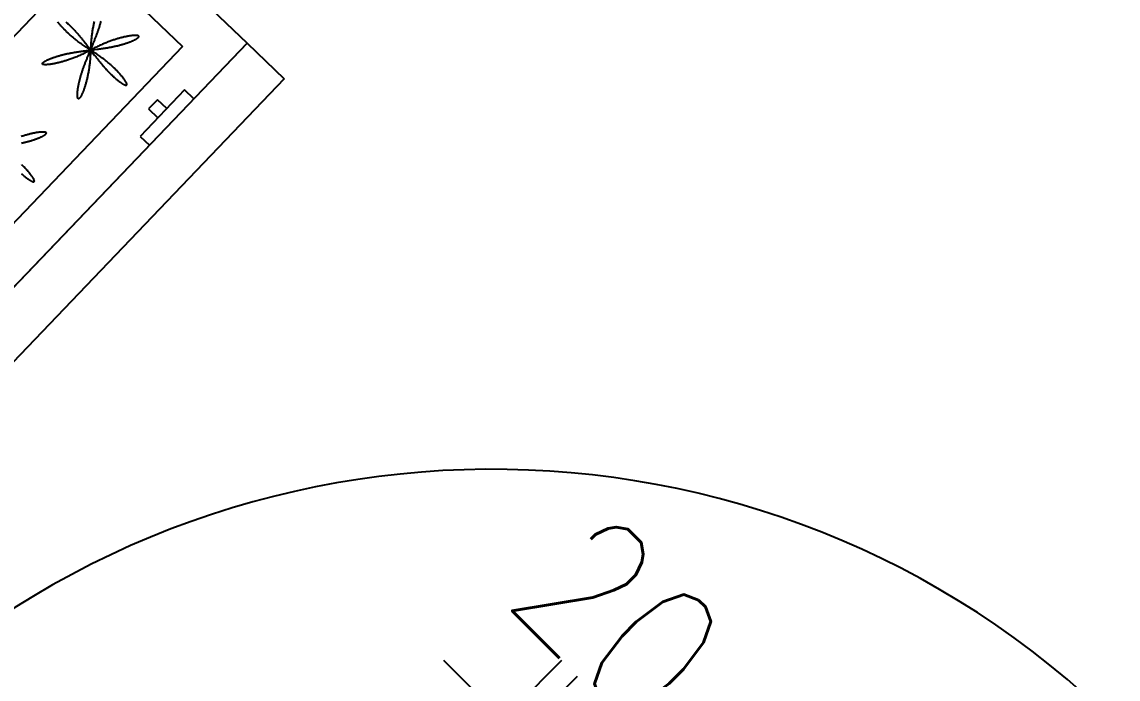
# Model space of a CAD drawing. Extents: x -357449 to -117302, y 127569 to 244935.
# Drawn here: x -252906 to -250939, y 202600 to 203780 of the extents above; entities that cross this region are included whole.
import ezdxf

# ---------------------------------------------------------------- set-up
doc = ezdxf.new("R2010")
doc.units = 0
doc.header["$MEASUREMENT"] = 0
doc.layers.get('0').update_dxf_attribs({"linetype": 'CONTINUOUS'})
doc.layers.get('DEFPOINTS').update_dxf_attribs({"linetype": 'CONTINUOUS'})
for name, color, linetype in [('1', 8, 'CONTINUOUS'), ('COLUMN', 4, 'CONTINUOUS'), ('WINDOWS', 4, 'CONTINUOUS')]:
    doc.layers.add(name, color=color, linetype=linetype)
doc.styles.add('DIM_FONT', font='SIMPLEX.shx', dxfattribs={"width": 0.8})
doc.dimstyles.get("Standard").update_dxf_attribs({"dimtxt": 375, "dimasz": 1, "dimexe": 150, "dimexo": 0, "dimgap": 200, "dimtad": 1, "dimdec": 0, "dimzin": 0, "dimdsep": 46, "dimtxsty": 'DIM_FONT', "dimblk1": '_DIMX', "dimblk2": '_DIMX', "dimsah": 1, "dimcen": 200, "dimclrd": 256, "dimclre": 256, "dimclrt": 4, "dimadec": 0, "dimazin": 0, "dimtfac": 1, "dimtdec": 0, "dimtix": 1, "dimtmove": 2, "dimatfit": 3, "dimldrblk": '_DIMX', "dimfxl": 0, "dimtolj": 1, "dimtzin": 0, "dimarcsym": 0})

# ---------------------------------------------------------------- blocks, each defined once
blk = doc.blocks.new('A$C6F5F30C6')
for p, q in [((600, 553.85), (0, 553.85)), ((473.08, 542.31), (473.08, 553.85)), ((530.77, 553.85), (530.77, 542.31)), ((600, 11.54), (600, 553.85)), ((530.77, 542.31), (473.08, 542.31)), ((496.15, 530.77), (496.15, 542.31)), ((507.69, 542.31), (507.69, 530.77)), ((507.69, 530.77), (496.15, 530.77)), ((557.77, 514.01), (197.82, 514.01)), ((557.77, 398.45), (557.77, 514.01)), ((197.82, 398.45), (557.77, 398.45))]:
    blk.add_line(p, q)
for points in [[(600, 600), (0, 600), (0, 553.85), (600, 553.85), (600, 600)], [(375.36, 488.67), (375.38, 489.23), (375.4, 489.77), (375.43, 490.31), (375.46, 490.84), (375.5, 491.36), (375.53, 491.88), (375.57, 492.38), (375.61, 492.87), (375.66, 493.35), (375.71, 493.83), (375.76, 494.29), (375.81, 494.74), (375.87, 495.18), (375.92, 495.61), (375.98, 496.02), (376.05, 496.42), (376.11, 496.82), (376.18, 497.19), (376.25, 497.56), (376.32, 497.91), (376.39, 498.25), (376.47, 498.57), (376.55, 498.88), (376.63, 499.17), (376.71, 499.45), (376.79, 499.72), (376.87, 499.97), (376.96, 500.2), (377.05, 500.42), (377.14, 500.62), (377.23, 500.8), (377.32, 500.97), (377.41, 501.12), (377.5, 501.25), (377.6, 501.36), (377.69, 501.46), (377.79, 501.53), (377.89, 501.59), (377.98, 501.63), (378.08, 501.65), (378.18, 501.65), (378.28, 501.63), (378.38, 501.59), (378.48, 501.53), (378.58, 501.44), (378.69, 501.34), (378.79, 501.22), (378.89, 501.07), (378.99, 500.9), (379.09, 500.72), (379.19, 500.51), (379.29, 500.27), (379.39, 500.02), (379.49, 499.75), (379.59, 499.45), (379.69, 499.14), (379.78, 498.8), (379.88, 498.45), (379.97, 498.07), (380.07, 497.68), (380.16, 497.26), (380.24, 496.83), (380.33, 496.38), (380.41, 495.91), (380.5, 495.42), (380.57, 494.92), (380.65, 494.39), (380.72, 493.85), (380.79, 493.29), (380.86, 492.72), (380.92, 492.13), (380.98, 491.52), (381.04, 490.9), (381.09, 490.26), (381.14, 489.61), (381.18, 488.94), (381.22, 488.26), (381.25, 487.56), (381.28, 486.85), (381.31, 486.13), (381.33, 485.39), (381.34, 484.64), (381.35, 483.87), (381.35, 483.1)], [(501.33, 422.99), (501.36, 423.52), (501.39, 424.07), (501.41, 424.63), (501.42, 425.19), (501.44, 425.76), (501.45, 426.34), (501.45, 426.92), (501.46, 427.51), (501.46, 428.11), (501.45, 428.71), (501.44, 429.32), (501.43, 429.93), (501.42, 430.55), (501.4, 431.18), (501.37, 431.8), (501.34, 432.44), (501.31, 433.07), (501.28, 433.71), (501.24, 434.35), (501.19, 435), (501.14, 435.65), (501.09, 436.3), (501.04, 436.96), (500.98, 437.62), (500.91, 438.28), (500.85, 438.94), (500.78, 439.61), (500.71, 440.27), (500.63, 440.94), (500.55, 441.61), (500.47, 442.28), (500.39, 442.95), (500.3, 443.63), (500.21, 444.3), (500.12, 444.98), (500.03, 445.65), (499.94, 446.33), (499.84, 447.01), (499.74, 447.69), (499.64, 448.37), (499.54, 449.05), (499.44, 449.73), (499.34, 450.41), (499.24, 451.08), (499.14, 451.74), (499.04, 452.37), (498.95, 452.98), (498.86, 453.54), (498.78, 454.06), (498.71, 454.53), (498.65, 454.93), (498.59, 455.28), (498.55, 455.58), (498.51, 455.83), (498.48, 456.04), (498.45, 456.21), (498.43, 456.35), (497.47, 462.59), (497.42, 462.89), (497.32, 463.57), (497.22, 464.25), (497.12, 464.93), (497.02, 465.61), (496.93, 466.29), (496.83, 466.97), (496.73, 467.64), (496.64, 468.32), (496.55, 469), (496.46, 469.67), (496.38, 470.35), (496.29, 471.02), (496.21, 471.69), (496.13, 472.36), (496.06, 473.03), (495.99, 473.69), (495.92, 474.36), (495.85, 475.02), (495.79, 475.68), (495.73, 476.34), (495.67, 477), (495.62, 477.65), (495.57, 478.3), (495.53, 478.94), (495.49, 479.59), (495.45, 480.23), (495.42, 480.86), (495.39, 481.5), (495.37, 482.12), (495.35, 482.75), (495.33, 483.37), (495.32, 483.98), (495.31, 484.59), (495.31, 485.19), (495.31, 485.79), (495.31, 486.38), (495.32, 486.96), (495.33, 487.54), (495.34, 488.11), (495.36, 488.67), (495.38, 489.23), (495.4, 489.77), (495.43, 490.31), (495.46, 490.84), (495.5, 491.36), (495.53, 491.88), (495.57, 492.38), (495.61, 492.87), (495.66, 493.35), (495.71, 493.83), (495.76, 494.29), (495.81, 494.74), (495.87, 495.18), (495.92, 495.61), (495.98, 496.02), (496.05, 496.42), (496.11, 496.82), (496.18, 497.19), (496.25, 497.56), (496.32, 497.91), (496.39, 498.25), (496.47, 498.57), (496.55, 498.88), (496.63, 499.17), (496.71, 499.45), (496.79, 499.72), (496.87, 499.97), (496.96, 500.2), (497.05, 500.42), (497.14, 500.62), (497.23, 500.8), (497.32, 500.97), (497.41, 501.12), (497.5, 501.25), (497.6, 501.36), (497.69, 501.46), (497.79, 501.53), (497.89, 501.59), (497.98, 501.63), (498.08, 501.65), (498.18, 501.65), (498.28, 501.63), (498.38, 501.59), (498.48, 501.53), (498.58, 501.44), (498.69, 501.34), (498.79, 501.22), (498.89, 501.07), (498.99, 500.9), (499.09, 500.72), (499.19, 500.51), (499.29, 500.27), (499.39, 500.02), (499.49, 499.75), (499.59, 499.45), (499.69, 499.14), (499.78, 498.8), (499.88, 498.45), (499.97, 498.07), (500.07, 497.68), (500.16, 497.26), (500.24, 496.83), (500.33, 496.38), (500.41, 495.91), (500.5, 495.42), (500.57, 494.92), (500.65, 494.39), (500.72, 493.85), (500.79, 493.29), (500.86, 492.72), (500.92, 492.13), (500.98, 491.52), (501.04, 490.9), (501.09, 490.26), (501.14, 489.61), (501.18, 488.94), (501.22, 488.26), (501.25, 487.56), (501.28, 486.85), (501.31, 486.13), (501.33, 485.39), (501.34, 484.64), (501.35, 483.87), (501.35, 483.1), (501.35, 482.31), (501.34, 481.51), (501.33, 480.7), (501.31, 479.87), (501.28, 479.04), (501.25, 478.19), (501.21, 477.34), (501.16, 476.47), (501.1, 475.6), (501.04, 474.71), (500.97, 473.82), (500.9, 472.91), (500.81, 472), (500.72, 471.08), (500.62, 470.15), (500.51, 469.21), (500.39, 468.27), (500.27, 467.32), (500.13, 466.36), (499.99, 465.39), (499.84, 464.42), (499.68, 463.45), (499.51, 462.48), (499.34, 461.54), (499.18, 460.65), (499.02, 459.81), (498.88, 459.06), (498.75, 458.39), (498.64, 457.83), (498.55, 457.4), (498.49, 457.07), (498.44, 456.85), (498.41, 456.71), (498.38, 456.65), (498.36, 456.59), (498.32, 456.45), (498.28, 456.23), (498.21, 455.9), (498.13, 455.47), (498.02, 454.91), (497.89, 454.24), (497.74, 453.48), (497.59, 452.65), (497.42, 451.75), (497.26, 450.82), (497.09, 449.85), (496.93, 448.88), (496.78, 447.91), (496.63, 446.94), (496.5, 445.98), (496.37, 445.03), (496.26, 444.09), (496.15, 443.15), (496.05, 442.22), (495.95, 441.3), (495.87, 440.39), (495.79, 439.48), (495.72, 438.59), (495.66, 437.7), (495.61, 436.83), (495.56, 435.96), (495.52, 435.1), (495.48, 434.26), (495.46, 433.42), (495.44, 432.6), (495.42, 431.79), (495.41, 430.99), (495.41, 430.2), (495.41, 429.42), (495.42, 428.66), (495.44, 427.91), (495.46, 427.17), (495.48, 426.45), (495.51, 425.74), (495.55, 425.04), (495.58, 424.36), (495.63, 423.69), (495.68, 423.04), (495.73, 422.4), (495.78, 421.78), (495.84, 421.17), (495.91, 420.58), (495.97, 420), (496.04, 419.45), (496.12, 418.91), (496.19, 418.38), (496.27, 417.88)], [(395.19, 469.54), (395.73, 469.91), (396.26, 470.27), (396.8, 470.62), (397.34, 470.97), (397.87, 471.32), (398.41, 471.66), (398.94, 472), (399.47, 472.32), (400, 472.65), (400.52, 472.96), (401.04, 473.28), (401.56, 473.58), (402.08, 473.88), (402.59, 474.17), (403.1, 474.46), (403.61, 474.74), (404.11, 475.01), (404.6, 475.28), (405.1, 475.54), (405.58, 475.79), (406.06, 476.04), (406.54, 476.28), (407, 476.51), (407.47, 476.73), (407.92, 476.95), (408.37, 477.16), (408.81, 477.36), (409.24, 477.56), (409.67, 477.74), (410.08, 477.92), (410.49, 478.09), (410.89, 478.26), (411.28, 478.41), (411.66, 478.56), (412.03, 478.7), (412.39, 478.83), (412.74, 478.95), (413.08, 479.06), (413.41, 479.17), (413.73, 479.27), (414.04, 479.35), (414.33, 479.43), (414.62, 479.5), (414.89, 479.56), (415.14, 479.61), (415.39, 479.66), (415.62, 479.69), (415.84, 479.71), (416.04, 479.73), (416.23, 479.73), (416.41, 479.73), (416.57, 479.71), (416.71, 479.69), (416.84, 479.65), (416.96, 479.61), (417.06, 479.55), (417.14, 479.49), (417.2, 479.41), (417.25, 479.32), (417.29, 479.23), (417.3, 479.12), (417.3, 479), (417.28, 478.87), (417.24, 478.73), (417.18, 478.58), (417.11, 478.42), (417.01, 478.25), (416.9, 478.07), (416.77, 477.88), (416.62, 477.67), (416.45, 477.46), (416.26, 477.24), (416.06, 477.01), (415.83, 476.76), (415.59, 476.51), (415.33, 476.25), (415.05, 475.98), (414.76, 475.71), (414.44, 475.42), (414.11, 475.13), (413.76, 474.83), (413.4, 474.52), (413.02, 474.21), (412.62, 473.88), (412.2, 473.56), (411.77, 473.22), (411.32, 472.88), (410.86, 472.54), (410.38, 472.19), (409.88, 471.83), (409.37, 471.48), (408.85, 471.11), (408.3, 470.74), (407.75, 470.37), (407.18, 470), (406.59, 469.62), (405.99, 469.24), (405.37, 468.85), (404.74, 468.47), (404.1, 468.08), (403.44, 467.69), (402.77, 467.3), (402.09, 466.91), (401.39, 466.52), (400.68, 466.12), (399.96, 465.73), (399.22, 465.33)], [(519.12, 441.25), (518.43, 441.66), (517.74, 442.07), (517.03, 442.5), (516.32, 442.94), (515.61, 443.4), (514.89, 443.86), (514.16, 444.33), (513.43, 444.82), (512.69, 445.32), (511.95, 445.82), (511.21, 446.34), (510.46, 446.87), (509.71, 447.41), (508.96, 447.96), (508.2, 448.53), (507.44, 449.1), (506.68, 449.68), (505.92, 450.28), (505.15, 450.89), (504.39, 451.5), (503.62, 452.13), (502.87, 452.76), (502.14, 453.37), (501.45, 453.96), (500.8, 454.51), (500.22, 455.02), (499.71, 455.46), (499.28, 455.83), (498.94, 456.13), (498.7, 456.35), (498.53, 456.5), (498.42, 456.6), (498.38, 456.65), (498.34, 456.7), (498.24, 456.8), (498.07, 456.95), (497.82, 457.17), (497.49, 457.46), (497.06, 457.84), (496.55, 458.28), (495.96, 458.79), (495.32, 459.34), (494.62, 459.93), (493.89, 460.54), (493.14, 461.17), (492.38, 461.79), (491.61, 462.41), (490.85, 463.02), (490.09, 463.61), (489.33, 464.2), (488.57, 464.77), (487.81, 465.34), (487.05, 465.89), (486.3, 466.43), (485.56, 466.96), (484.81, 467.48), (484.07, 467.98), (483.34, 468.48), (482.6, 468.96), (481.88, 469.44), (481.16, 469.9), (480.44, 470.35), (479.73, 470.79), (479.03, 471.22), (478.33, 471.64), (477.64, 472.05), (476.96, 472.45), (476.29, 472.83), (475.62, 473.21), (474.97, 473.57), (474.32, 473.92), (473.68, 474.26), (473.05, 474.59), (472.43, 474.91), (471.82, 475.22), (471.22, 475.51), (470.63, 475.8), (470.05, 476.07), (469.48, 476.34), (468.93, 476.59), (468.38, 476.83), (467.85, 477.06), (467.33, 477.28), (466.83, 477.48), (466.34, 477.68), (465.86, 477.86), (465.4, 478.04), (464.95, 478.2), (464.51, 478.35), (464.1, 478.49), (463.69, 478.62), (463.3, 478.74), (462.93, 478.85), (462.58, 478.94), (462.24, 479.02), (461.92, 479.1), (461.61, 479.16), (461.33, 479.21), (461.06, 479.25), (460.81, 479.28), (460.57, 479.3), (460.36, 479.3), (460.17, 479.3), (459.99, 479.28), (459.83, 479.26), (459.69, 479.22), (459.57, 479.17), (459.47, 479.12), (459.38, 479.05), (459.31, 478.97), (459.26, 478.89), (459.23, 478.79), (459.21, 478.69), (459.21, 478.58), (459.23, 478.46), (459.27, 478.33), (459.32, 478.19), (459.39, 478.04), (459.47, 477.89), (459.57, 477.72), (459.68, 477.55), (459.81, 477.38), (459.95, 477.19), (460.11, 477), (460.29, 476.8), (460.47, 476.6), (460.68, 476.39), (460.89, 476.18), (461.12, 475.95), (461.36, 475.73), (461.62, 475.49), (461.89, 475.26), (462.17, 475.01), (462.46, 474.77), (462.77, 474.51), (463.09, 474.26), (463.42, 474), (463.76, 473.73), (464.11, 473.47), (464.47, 473.19), (464.85, 472.92), (465.23, 472.64), (465.63, 472.36), (466.03, 472.08), (466.45, 471.79), (466.87, 471.51), (467.31, 471.22), (467.75, 470.93), (468.21, 470.63), (468.67, 470.34), (469.14, 470.04), (469.62, 469.75), (470.1, 469.45), (470.6, 469.15), (471.1, 468.85), (471.61, 468.56), (472.13, 468.26), (472.65, 467.96), (473.18, 467.66), (473.72, 467.37), (474.27, 467.07), (474.82, 466.78), (475.37, 466.48), (475.93, 466.19), (476.5, 465.9), (477.07, 465.61), (477.65, 465.33), (478.23, 465.04), (478.82, 464.76), (479.41, 464.48), (480, 464.2), (480.6, 463.92), (481.21, 463.64), (481.81, 463.37), (482.42, 463.1), (483.04, 462.82), (483.65, 462.56), (484.27, 462.29), (484.89, 462.02), (485.52, 461.76), (486.14, 461.5), (486.77, 461.24), (487.4, 460.98), (488.04, 460.72), (488.67, 460.46), (489.31, 460.21), (489.94, 459.95), (490.58, 459.7), (491.22, 459.44), (491.86, 459.19), (492.5, 458.94), (493.13, 458.69), (493.75, 458.45), (494.35, 458.22), (494.92, 457.99), (495.45, 457.79), (495.94, 457.6), (496.38, 457.43), (496.76, 457.28), (497.09, 457.15), (497.38, 457.04), (497.61, 456.95), (497.81, 456.87), (497.97, 456.81), (498.1, 456.76), (503.98, 454.47), (504.26, 454.36), (504.9, 454.11), (505.54, 453.86), (506.18, 453.6), (506.82, 453.35), (507.46, 453.09), (508.09, 452.84), (508.73, 452.58), (509.36, 452.32), (509.99, 452.06), (510.62, 451.8), (511.25, 451.54), (511.87, 451.27), (512.49, 451.01), (513.11, 450.74), (513.73, 450.47), (514.34, 450.2), (514.95, 449.93), (515.56, 449.66), (516.16, 449.38), (516.76, 449.1), (517.36, 448.82), (517.95, 448.54), (518.54, 448.26), (519.12, 447.97), (519.69, 447.69), (520.27, 447.4), (520.83, 447.11), (521.39, 446.81), (521.95, 446.52), (522.5, 446.23), (523.04, 445.93), (523.58, 445.63)]]:
    blk.add_lwpolyline(points)
blk.add_lwpolyline([(498.18, 456.6), (497.96, 456.53), (497.65, 456.42), (497.23, 456.28), (496.69, 456.1), (496.05, 455.87), (495.32, 455.62), (494.52, 455.34), (493.66, 455.03), (492.77, 454.71), (491.85, 454.37), (490.93, 454.02), (490.01, 453.67), (489.1, 453.31), (488.2, 452.95), (487.32, 452.58), (486.44, 452.21), (485.57, 451.84), (484.72, 451.46), (483.87, 451.08), (483.04, 450.69), (482.22, 450.31), (481.41, 449.92), (480.61, 449.53), (479.83, 449.14), (479.05, 448.75), (478.29, 448.36), (477.54, 447.96), (476.81, 447.57), (476.08, 447.18), (475.37, 446.78), (474.68, 446.39), (473.99, 446), (473.32, 445.61), (472.66, 445.22), (472.02, 444.83), (471.39, 444.44), (470.78, 444.06), (470.18, 443.68), (469.59, 443.3), (469.02, 442.93), (468.46, 442.55), (467.92, 442.19), (467.39, 441.82), (466.88, 441.46), (466.39, 441.11), (465.91, 440.76), (465.44, 440.41), (464.99, 440.07), (464.56, 439.74), (464.15, 439.41), (463.75, 439.09), (463.37, 438.78), (463, 438.47), (462.65, 438.17), (462.32, 437.88), (462.01, 437.59), (461.71, 437.31), (461.44, 437.05), (461.18, 436.79), (460.93, 436.54), (460.71, 436.29), (460.5, 436.06), (460.32, 435.84), (460.15, 435.62), (460, 435.42), (459.87, 435.23), (459.75, 435.05), (459.66, 434.88), (459.58, 434.72), (459.53, 434.57), (459.49, 434.43), (459.47, 434.3), (459.47, 434.18), (459.48, 434.07), (459.51, 433.98), (459.56, 433.89), (459.63, 433.81), (459.71, 433.75), (459.81, 433.69), (459.92, 433.65), (460.05, 433.61), (460.2, 433.59), (460.36, 433.57), (460.53, 433.57), (460.72, 433.57), (460.93, 433.59), (461.15, 433.61), (461.38, 433.64), (461.62, 433.68), (461.88, 433.74), (462.15, 433.8), (462.43, 433.87), (462.73, 433.94), (463.03, 434.03), (463.35, 434.13), (463.68, 434.23), (464.02, 434.35), (464.37, 434.47), (464.73, 434.6), (465.1, 434.74), (465.48, 434.89), (465.88, 435.04), (466.27, 435.2), (466.68, 435.38), (467.1, 435.56), (467.52, 435.74), (467.96, 435.94), (468.4, 436.14), (468.85, 436.35), (469.3, 436.57), (469.76, 436.79), (470.23, 437.02), (470.7, 437.26), (471.18, 437.51), (471.67, 437.76), (472.16, 438.02), (472.66, 438.29), (473.16, 438.56), (473.66, 438.84), (474.17, 439.13), (474.69, 439.42), (475.2, 439.72), (475.72, 440.02), (476.24, 440.33), (476.77, 440.65), (477.3, 440.97), (477.83, 441.3), (478.36, 441.64), (478.89, 441.98), (479.43, 442.32), (479.96, 442.67), (480.5, 443.03), (481.04, 443.39), (481.58, 443.76), (482.12, 444.13), (482.66, 444.51), (483.2, 444.89), (483.74, 445.27), (484.28, 445.66), (484.82, 446.05), (485.36, 446.45), (485.9, 446.85), (486.44, 447.25), (486.98, 447.66), (487.52, 448.06), (488.06, 448.48), (488.6, 448.89), (489.14, 449.31), (489.68, 449.72), (490.22, 450.15), (490.76, 450.57), (491.3, 450.99), (491.84, 451.42), (492.38, 451.84), (492.92, 452.27), (493.46, 452.7), (493.99, 453.12), (494.51, 453.54), (495.01, 453.94), (495.49, 454.32), (495.93, 454.68), (496.34, 455.01), (496.71, 455.3), (497.03, 455.56), (497.31, 455.78), (497.54, 455.97), (497.74, 456.13), (497.9, 456.26), (498.04, 456.37), (498.15, 456.46), (503.07, 460.41), (503.3, 460.6), (503.84, 461.03), (504.38, 461.45), (504.92, 461.88), (505.46, 462.31), (506, 462.73), (506.54, 463.15), (507.08, 463.57), (507.62, 463.99), (508.16, 464.41), (508.7, 464.82), (509.24, 465.23), (509.78, 465.64), (510.32, 466.05), (510.86, 466.45), (511.4, 466.85), (511.95, 467.25), (512.49, 467.64), (513.03, 468.03), (513.57, 468.41), (514.11, 468.79), (514.65, 469.17), (515.19, 469.54), (515.73, 469.91), (516.26, 470.27), (516.8, 470.62), (517.34, 470.97), (517.87, 471.32), (518.41, 471.66), (518.94, 472), (519.47, 472.32), (520, 472.65), (520.52, 472.96), (521.04, 473.28), (521.56, 473.58), (522.08, 473.88), (522.59, 474.17), (523.1, 474.46), (523.61, 474.74), (524.11, 475.01), (524.6, 475.28), (525.1, 475.54), (525.58, 475.79), (526.06, 476.04), (526.54, 476.28), (527, 476.51), (527.47, 476.73), (527.92, 476.95), (528.37, 477.16), (528.81, 477.36), (529.24, 477.56), (529.67, 477.74), (530.08, 477.92), (530.49, 478.09), (530.89, 478.26), (531.28, 478.41), (531.66, 478.56), (532.03, 478.7), (532.39, 478.83), (532.74, 478.95), (533.08, 479.06), (533.41, 479.17), (533.73, 479.27), (534.04, 479.35), (534.33, 479.43), (534.62, 479.5), (534.89, 479.56), (535.14, 479.61), (535.39, 479.66), (535.62, 479.69), (535.84, 479.71), (536.04, 479.73), (536.23, 479.73), (536.41, 479.73), (536.57, 479.71), (536.71, 479.69), (536.84, 479.65), (536.96, 479.61), (537.06, 479.55), (537.14, 479.49), (537.2, 479.41), (537.25, 479.32), (537.29, 479.23), (537.3, 479.12), (537.3, 479), (537.28, 478.87), (537.24, 478.73), (537.18, 478.58), (537.11, 478.42), (537.01, 478.25), (536.9, 478.07), (536.77, 477.88), (536.62, 477.67), (536.45, 477.46), (536.26, 477.24), (536.06, 477.01), (535.83, 476.76), (535.59, 476.51), (535.33, 476.25), (535.05, 475.98), (534.76, 475.71), (534.44, 475.42), (534.11, 475.13), (533.76, 474.83), (533.4, 474.52), (533.02, 474.21), (532.62, 473.88), (532.2, 473.56), (531.77, 473.22), (531.32, 472.88), (530.86, 472.54), (530.38, 472.19), (529.88, 471.83), (529.37, 471.48), (528.85, 471.11), (528.3, 470.74), (527.75, 470.37), (527.18, 470), (526.59, 469.62), (525.99, 469.24), (525.37, 468.85), (524.74, 468.47), (524.1, 468.08), (523.44, 467.69), (522.77, 467.3), (522.09, 466.91), (521.39, 466.52), (520.68, 466.12), (519.96, 465.73), (519.22, 465.33), (518.47, 464.94), (517.71, 464.55), (516.94, 464.16), (516.15, 463.77), (515.35, 463.38), (514.54, 462.99), (513.72, 462.6), (512.89, 462.22), (512.05, 461.84), (511.19, 461.46), (510.33, 461.09), (509.45, 460.72), (508.56, 460.35), (507.67, 459.99), (506.76, 459.63), (505.84, 459.28), (504.92, 458.93), (504, 458.59), (503.1, 458.27), (502.25, 457.96), (501.44, 457.68), (500.71, 457.42), (500.07, 457.2), (499.54, 457.02), (499.12, 456.87), (498.8, 456.77), (498.58, 456.7), (498.45, 456.66), (498.38, 456.65), (498.32, 456.64)], close=True)
blk = doc.blocks.new('_DIMX')
blk.add_line((-150, 0), (150, 0))
at = {"const_width": 50}
blk.add_lwpolyline([(-70, -70), (70, 70)], dxfattribs=at)
blk = doc.blocks.new('*D437')
at = {"linetype": 'ByBlock'}
for p, q in [((-254699.8, 126779.4), (-254328.4, 127150.8)), ((-254671.6, 126751.1), (-254300.2, 127122.5)), ((-254435.2, 127045.4), (-254435.9, 127046.1)), ((-254406.2, 127016.4), (-254434.5, 127044.7)), ((-254405.5, 127015.7), (-254404.8, 127015))]:
    blk.add_line(p, q, dxfattribs=at)
at = {"layer": 'DEFPOINTS', "color": 0, "linetype": 'ByBlock'}
for p in [(-254434.5, 127044.7), (-254699.8, 126779.4), (-254671.6, 126751.1)]:
    blk.add_point(p, dxfattribs=at)
at = {"linetype": 'ByBlock'}
for p, rotation in [((-254434.5, 127044.7), 315), ((-254406.2, 127016.4), 135)]:
    blk.add_blockref('_DIMX', p, dxfattribs=dict(at, rotation=rotation))
at = {"color": 4, "linetype": 'ByBlock', "insert": (-254225.9, 127225), "char_height": 250, "attachment_point": 5, "rotation": 315, "style": 'DIM_FONT'}
blk.add_mtext('\\A1;20', dxfattribs=at)

msp = doc.modelspace()

# ---------------------------------------------------------------- linework, layer by layer
at = {"layer": 'COLUMN'}
msp.add_arc((-252061.63, 201376.68), 1600, 45.42128, 135.42128, dxfattribs=at)

# ---------------------------------------------------------------- block references
at = {"layer": '1', "xscale": -2, "yscale": 2, "zscale": 2, "rotation": 226.2638547083331}
msp.add_blockref('A$C6F5F30C6', (-254131.35, 203640.35), dxfattribs=at)

# ---------------------------------------------------------------- dimensions: what is measured, and where the dimension line sits
at = {"layer": 'WINDOWS'}
dim = msp.add_linear_dim(base=(-252042.86, 202527.83), p1=(-252279.91, 202234.21), p2=(-252308.2, 202262.5), angle=315, dimstyle='Standard', override={"dimtxt": 250, "dimgap": 150, "dimlfac": 0.5, "dimblk": '_DIMX'}, dxfattribs=at)
dim.commit()
dim.dimension.update_dxf_attribs({"geometry": '*D437', "text_midpoint": (-251834.27, 202708.15), "insert": (2391.65, 75483.14)})

doc.saveas('drawing.dxf')
